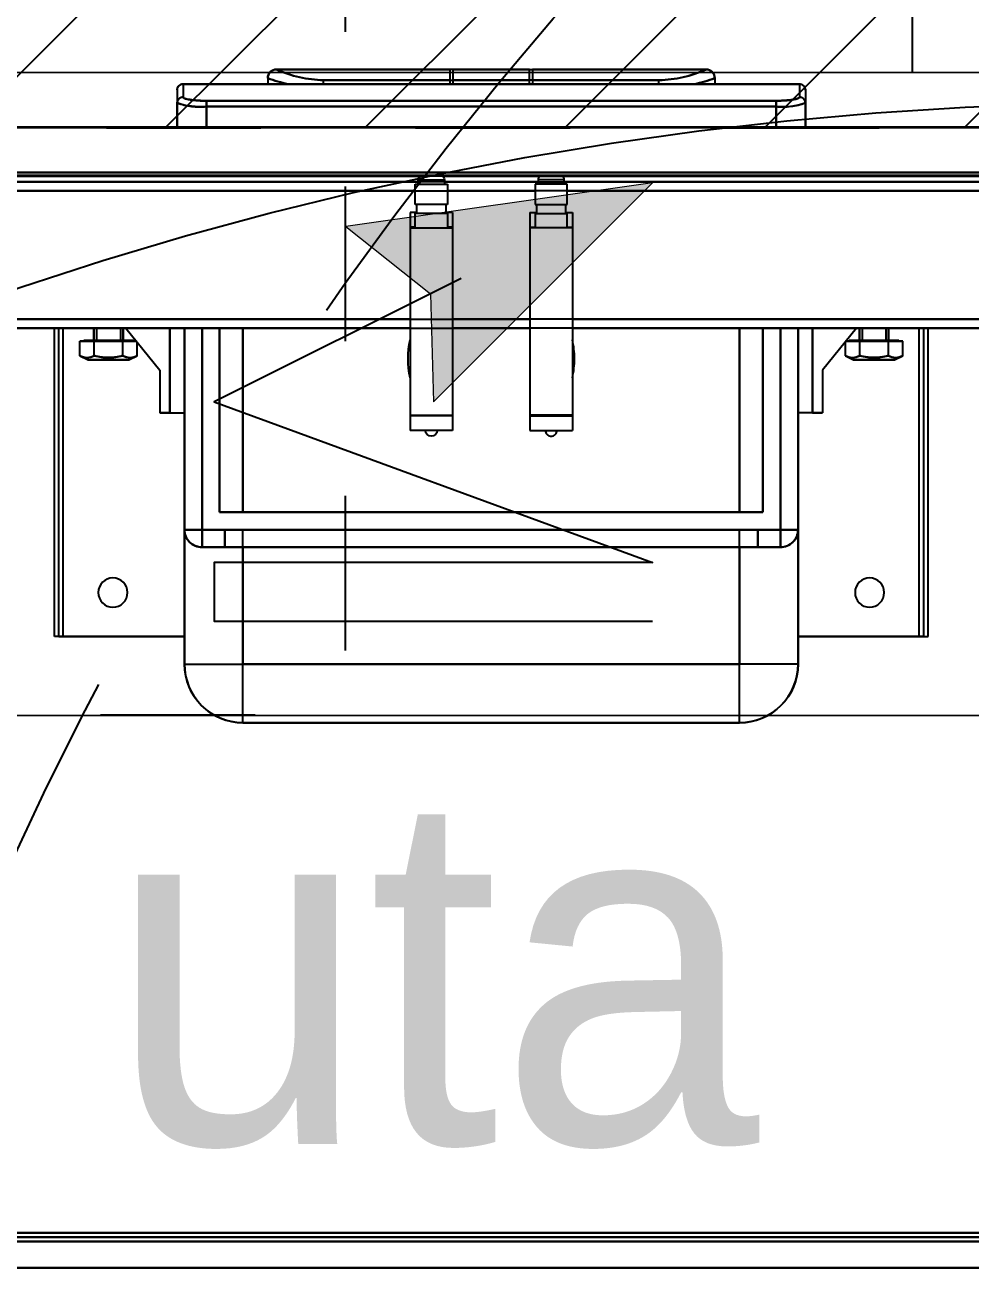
# Model space of a CAD drawing. Header units: centimetres. Extents: x -58072 to 12532, y -30603 to 6224.
# Drawn here: x 11673.49 to 11705.85, y 3313.74 to 3356.9 of the extents above; entities that cross this region are included whole.
import ezdxf

# ---------------------------------------------------------------- set-up
doc = ezdxf.new("R2010")
doc.units = ezdxf.units.CM
for name, pattern in [('ACAD_ISO02W100', [15, 12, -3]), ('Style de ligne -1', [0.41664, 0.20828, -0.20836]), ('Style de ligne -5', [0.20828, 0.069425, -0.138855]), ('VW-01', [0.41656, 0.20828, -0.20828])]:
    doc.linetypes.add(name, pattern=pattern)
for name, color, linetype in [('B Aménagement intérieur', 252, 'Continuous'), ('B Faux plafonds', 252, 'Continuous'), ('B Faux plafonds_Hatch', 9, 'Continuous'), ('B Général', 252, 'Continuous'), ('C ANNOTATIONS-PMR', 252, 'Style de ligne -5'), ('C ANNOTATIONS-prestations', 252, 'Continuous'), ('D SURFACES-shab', 252, 'Continuous'), ('F REMPLISSAGE-vert foncé', 252, 'Continuous'), ('MTI900_Alu', 252, 'Continuous'), ('prlm-CHAUFF', 4, 'Continuous'), ('prlm-MOD', 7, 'Continuous')]:
    doc.layers.add(name, color=color, linetype=linetype)
doc.layers.add('prlm-ELEC-CFO', color=1, linetype='Continuous', lineweight=25)
doc.layers.add('prlm-ZEROPLOT', color=254, linetype='Continuous', plot=False)
doc.layers.get('prlm-CHAUFF').off()
doc.styles.add('prlm-elec-cfo', font='comic.ttf', dxfattribs={"height": 12})

# ---------------------------------------------------------------- blocks, each defined once
blk = doc.blocks.new('B 60.G 100_80')
at = {"layer": 'B Général', "linetype": 'Continuous'}
for p, q in [((48.52, 43.75), (48.52, -43.75)), ((49.353, 10.75), (48.52, 10.75)), ((49.8, 10.75), (49.353, 10.75)), ((50, 10.55), (49.551, 10.55)), ((50, 10.55), (50, 7.06)), ((48.52, 9.75), (49.23, 9.75)), ((49.23, 9.75), (49.23, -9.75)), ((49.428, 9.75), (49.23, 9.75)), ((49.428, -9.75), (49.428, 9.75)), ((50.2, 7.65), (50, 7.65)), ((50.5, 7.35), (50.5, 7.35)), ((50.5, 7.35), (50.5, 1.416)), ((49.997, -5.76), (49.997, 5.76)), ((49.997, 5.74), (50.134, 5.74)), ((50.134, 1.416), (50.134, 5.74)), ((50.134, 1.416), (49.997, 1.416)), ((49.997, 1.307), (50.134, 1.307)), ((50.5, 1.416), (50.134, 1.416)), ((50.134, -5.74), (50.134, 1.307)), ((50.134, 1.307), (50.5, 1.307)), ((50.5, 1.307), (50.5, -7.35)), ((49.997, -5.74), (50.134, -5.74)), ((50, -7.037), (50, -10.55)), ((50.2, -7.65), (50, -7.65)), ((50.5, -7.35), (50.5, -7.35)), ((49.23, -9.75), (48.52, -9.75)), ((49.23, -9.75), (49.428, -9.75)), ((48.52, -10.75), (49.353, -10.75)), ((49.8, -10.75), (49.353, -10.75)), ((50, -10.55), (49.551, -10.55))]:
    blk.add_line(p, q, dxfattribs=at)
at = {"layer": 'B Général', "linetype": 'Continuous', "flags": 128}
blk.add_lwpolyline([(9.5, -45), (9.5, 45), (48.52, 45), (48.52, -45)], close=True, dxfattribs=at)
for points in [[(49.23, 9.75, -0.052931), (49.238, 10.257, -0.052931), (49.353, 10.75)], [(49.8, 10.75, -0.198912), (49.941, 10.691, -0.198912), (50, 10.55)], [(49.998, 6.954, -0.015616), (50.088, 7.305, -0.015616), (50.2, 7.65)], [(50.134, 5.74, -0.052763), (50.232, 6.564, -0.052763), (50.5, 7.35)], [(50.2, 7.65, -0.198912), (50.412, 7.562, -0.198912), (50.5, 7.35)], [(50, -7.055), (50, -7.051, -0.000336), (49.997, -5.769), (49.997, -5.76)], [(50.5, -7.35, -0.052495), (50.232, -6.564, -0.052495), (50.134, -5.74)], [(50.2, -7.65, -0.015662), (50.088, -7.305, -0.015662), (49.998, -6.954)], [(50.5, -7.35, -0.198912), (50.412, -7.562, -0.198912), (50.2, -7.65)], [(49.353, -10.75, -0.057305), (49.234, -10.257, -0.057305), (49.23, -9.75)], [(50, -10.55, -0.198912), (49.941, -10.691, -0.198912), (49.8, -10.75)]]:
    blk.add_lwpolyline(points, format="xyb", dxfattribs=at)
blk.add_lwpolyline([(49.997, 5.76), (50, 7.067), (50, 7.068)], dxfattribs=at)
at = {"layer": 'B Général', "linetype": 'Continuous'}
for points, knots in [([(49.353, 10.75), (49.355, 10.75), (49.382, 10.75), (49.428, 10.736), (49.462, 10.717), (49.488, 10.698), (49.509, 10.674), (49.527, 10.647), (49.539, 10.619), (49.55, 10.579), (49.551, 10.554), (49.551, 10.552), (49.551, 10.55)], [0, 0, 0, 1, 2, 3, 4, 5, 6, 7, 8, 9, 9, 10, 10, 10]), ([(49.428, 9.75), (49.426, 10.038), (49.478, 10.413), (49.517, 10.522), (49.54, 10.549), (49.55, 10.55), (49.551, 10.55), (49.551, 10.55)], [0, 0, 0, 1, 2, 3, 4, 4, 5, 5, 5]), ([(49.551, -10.55), (49.517, -10.533), (49.484, -10.424), (49.425, -10.055), (49.428, -9.753), (49.428, -9.752), (49.428, -9.75)], [0, 0, 0, 1, 2, 3, 3, 4, 4, 4]), ([(49.551, -10.55), (49.551, -10.552), (49.55, -10.579), (49.537, -10.626), (49.518, -10.661), (49.499, -10.686), (49.475, -10.708), (49.449, -10.726), (49.421, -10.738), (49.382, -10.749), (49.356, -10.75), (49.355, -10.75), (49.353, -10.75)], [0, 0, 0, 1, 2, 3, 4, 5, 6, 7, 8, 9, 9, 10, 10, 10])]:
    blk.add_open_spline(points, degree=2, knots=knots, dxfattribs=at)
at = {"layer": 'C ANNOTATIONS-prestations'}
for p, q in [((46.87, 43.75), (46.87, -43.75)), ((46.97, -43.75), (46.97, 43.75)), ((9.5, 42.25), (9.5, -42.25)), ((10.55, 41.05), (10.55, -41.05)), ((10.7, 41), (10.7, -41)), ((41.65, 2.775), (41.65, 40.287)), ((41.95, 2.775), (41.95, 40.274)), ((10.4, 39.6), (10.4, -39.6)), ((46.35, 2.6), (46.35, 36.034)), ((46.65, 35.974), (46.65, 2.5)), ((46.85, 31.75), (46.85, 2.433)), ((31.1, 14.95), (41.65, 14.95)), ((31.1, 14.8), (31.1, 14.95)), ((31.1, 14.8), (41.65, 14.8)), ((31.1, 14.8), (31.1, 14.65)), ((31.1, 14.65), (31.1, 10.5)), ((31.1, 14.65), (41.65, 14.65)), ((40.56, 13.8), (40.704, 14.082)), ((40.704, 14.082), (41.2, 14.082)), ((41.2, 14.082), (41.2, 13.836)), ((41.2, 13.95), (41.22, 13.95)), ((41.2, 13.836), (41.2, 13.591)), ((41.22, 13.95), (41.22, 12.25)), ((40.56, 13.8), (40.56, 12.4)), ((40.704, 13.591), (41.2, 13.591)), ((41.2, 13.591), (41.2, 13.1)), ((41.22, 13.6), (41.65, 13.6)), ((41.65, 13.508), (41.22, 13.508)), ((41.2, 13.1), (41.2, 12.609)), ((40.704, 12.609), (41.2, 12.609)), ((41.2, 12.609), (41.2, 12.364)), ((41.65, 12.692), (41.22, 12.692)), ((41.65, 12.6), (41.22, 12.6)), ((41.65, 12.504), (40.205, 11.342)), ((40.704, 12.119), (40.56, 12.4)), ((40.704, 12.119), (41.171, 12.119)), ((41.2, 12.364), (41.2, 12.142)), ((41.22, 12.25), (41.2, 12.25)), ((38.75, 11.342), (38.75, 11)), ((40.205, 11.342), (38.75, 11.342)), ((38.75, 11), (41.65, 11)), ((38.75, 11), (38.75, 10.5)), ((34.75, 10.5), (30.15, 10.5)), ((30.15, 10.5), (30.15, 8.5)), ((41.65, 10.5), (34.75, 10.5)), ((34.75, 9.9), (34.75, 10.5)), ((34.15, 9.9), (34.15, 9.125)), ((34.75, 9.9), (34.15, 9.9)), ((34.75, 9.9), (41.65, 9.9)), ((34.75, 9.125), (34.75, 9.9)), ((34.15, 8.5), (34.15, 9.125)), ((34.75, 9.125), (34.15, 9.125)), ((35.35, -9.3), (35.35, 9.3)), ((41.65, 9.3), (35.35, 9.3)), ((28.15, 8.5), (28.15, -8.5)), ((28.15, 8.5), (30.15, 8.5)), ((30.15, -8.5), (30.15, 8.5)), ((30.15, 8.5), (34.15, 8.5)), ((34.15, 8.5), (34.15, -8.5)), ((34.15, 8.5), (34.742, 8.5)), ((34.742, -8.5), (34.742, 8.5)), ((41.65, 8.5), (35.35, 8.5)), ((38.65, 2.775), (38.15, 2.775)), ((38.15, 1.325), (38.15, 2.775)), ((38.65, 1.325), (38.65, 2.775)), ((38.675, 2.775), (38.65, 2.775)), ((38.675, 2.775), (38.675, 1.325)), ((45.075, 2.775), (38.675, 2.775)), ((45.075, 2.775), (45.075, 1.325)), ((45.1, 2.775), (45.075, 2.775)), ((45.075, 2.6), (45.575, 2.6)), ((45.6, 2.775), (45.1, 2.775)), ((45.1, 2.6), (45.1, 2.775)), ((45.575, 1.5), (45.575, 2.6)), ((45.6, 2.55), (45.6, 2.775)), ((45.875, 1.5), (45.875, 2.6)), ((45.875, 2.6), (46.575, 2.6)), ((46.575, 2.6), (46.575, 1.5)), ((45.575, 2.55), (45.875, 2.55)), ((46.575, 2.5), (46.725, 2.5)), ((46.725, 2.5), (46.725, 1.6)), ((38.65, 1.325), (38.15, 1.325)), ((38.675, 1.325), (38.65, 1.325)), ((45.075, 1.325), (38.675, 1.325)), ((41.65, -40.287), (41.65, 1.325)), ((41.95, -40.274), (41.95, 1.325)), ((45.575, 1.5), (45.075, 1.5)), ((45.1, 1.325), (45.075, 1.325)), ((45.1, 1.325), (45.1, 1.5)), ((45.6, 1.325), (45.1, 1.325)), ((45.875, 1.55), (45.575, 1.55)), ((45.6, 1.325), (45.6, 1.55)), ((46.575, 1.5), (45.875, 1.5)), ((46.35, -36.044), (46.35, 1.5)), ((46.725, 1.6), (46.575, 1.6)), ((46.65, 1.6), (46.65, -35.984)), ((46.85, 1.667), (46.85, -31.75)), ((28.15, -8.5), (30.15, -8.5)), ((34.15, -8.5), (30.15, -8.5)), ((30.15, -10.5), (30.15, -8.5)), ((34.15, -9.124), (34.15, -8.5)), ((34.15, -8.5), (34.742, -8.5)), ((35.35, -8.5), (41.65, -8.5)), ((34.15, -9.124), (34.15, -9.9)), ((34.15, -9.124), (34.75, -9.124)), ((34.75, -9.9), (34.75, -9.124)), ((35.35, -9.3), (41.65, -9.3)), ((34.15, -9.9), (34.75, -9.9)), ((41.65, -9.9), (34.75, -9.9)), ((34.75, -10.5), (34.75, -9.9)), ((30.15, -10.5), (34.75, -10.5)), ((31.1, -10.5), (31.1, -14.65)), ((34.75, -10.5), (41.65, -10.5)), ((38.75, -11), (38.75, -10.5)), ((41.65, -11), (38.75, -11)), ((38.75, -11), (38.75, -11.342)), ((40.205, -11.342), (38.75, -11.342)), ((41.65, -12.504), (40.205, -11.342)), ((40.56, -12.4), (40.704, -12.118)), ((40.56, -12.4), (40.56, -13.8)), ((40.704, -12.118), (41.171, -12.118)), ((41.2, -12.142), (41.2, -12.364)), ((41.2, -12.25), (41.22, -12.25)), ((41.2, -12.364), (41.2, -12.609)), ((41.22, -12.25), (41.22, -13.95)), ((40.704, -12.609), (41.2, -12.609)), ((41.2, -12.609), (41.2, -13.1)), ((41.22, -12.6), (41.65, -12.6)), ((41.65, -12.692), (41.22, -12.692)), ((41.2, -13.1), (41.2, -13.591)), ((40.704, -14.081), (40.56, -13.8)), ((40.704, -13.591), (41.2, -13.591)), ((41.2, -13.591), (41.2, -13.836)), ((41.65, -13.508), (41.22, -13.508)), ((41.65, -13.6), (41.22, -13.6)), ((40.704, -14.081), (41.2, -14.081)), ((41.2, -13.836), (41.2, -14.081)), ((41.22, -13.95), (41.2, -13.95)), ((31.1, -14.65), (31.1, -14.8)), ((31.1, -14.65), (41.65, -14.65)), ((31.1, -14.8), (41.65, -14.8)), ((31.1, -14.8), (31.1, -14.95)), ((31.1, -14.95), (41.65, -14.95))]:
    blk.add_line(p, q, dxfattribs=at)
at = {"layer": 'C ANNOTATIONS-prestations', "flags": 128}
for points in [[(40.704, 13.591, -0.132797), (40.637, 13.836, -0.132797), (40.704, 14.082)], [(40.704, 12.119, -0.132797), (40.637, 12.364, -0.132797), (40.704, 12.609)], [(28.15, 8.5, -0.198912), (28.736, 9.914, -0.198912), (30.15, 10.5)], [(34.15, 9.9, -0.198912), (34.326, 10.324, -0.198912), (34.75, 10.5)], [(39.95, 2.775, -0.057544), (40.6, 2.85, -0.057544), (41.25, 2.775)], [(38.15, 1.85, -0.414214), (37.95, 2.05, -0.414214), (38.15, 2.25)], [(46.725, 2.5, -0.16547), (46.816, 2.469, -0.16547), (46.87, 2.388)], [(46.87, 1.712, -0.16547), (46.816, 1.631, -0.16547), (46.725, 1.6)], [(30.15, -10.5, -0.198912), (28.736, -9.914, -0.198912), (28.15, -8.5)], [(34.75, -10.5, -0.198912), (34.326, -10.324, -0.198912), (34.15, -9.9)], [(40.704, -12.609, -0.132797), (40.637, -12.364, -0.132797), (40.704, -12.118)], [(40.704, -14.081, -0.132797), (40.637, -13.836, -0.132797), (40.704, -13.591)]]:
    blk.add_lwpolyline(points, format="xyb", dxfattribs=at)
blk.add_lwpolyline([(34.75, -9.124), (34.742, -8.506), (34.742, -8.5)], dxfattribs=at)
at = {"layer": 'C ANNOTATIONS-prestations'}
for centre in [(32.6, 12.95), (32.6, -12.95)]:
    blk.add_circle(centre, 0.5, dxfattribs=at)
for points in [[(40.704, 13.591), (40.575, 13.098), (40.702, 12.615), (40.703, 12.612), (40.704, 12.609)], [(34.742, 8.5), (34.746, 8.812), (34.75, 9.118), (34.75, 9.121), (34.75, 9.125)], [(40.704, -12.609), (40.575, -13.102), (40.702, -13.585), (40.703, -13.588), (40.704, -13.591)]]:
    blk.add_open_spline(points, degree=2, knots=[0, 0, 0, 1, 1, 2, 2, 2], dxfattribs=at)
blk = doc.blocks.new('B 60.MTI900_Alu_390')
at = {"layer": 'MTI900_Alu', "color": 1, "linetype": 'Continuous'}
for p, q in [((-4.225, 0), (4.225, 0)), ((-4.105, -0.105), (4.105, -0.105)), ((-4.1, -0.12), (4.1, -0.12)), ((-3.96, -0.09), (3.96, -0.09)), ((-0.85, -1.865), (0.85, -1.865)), ((-0.85, -1.865), (-0.85, -2.065)), ((0.85, -1.865), (0.85, -2.065)), ((-1.05, -2.525), (-1.05, -2.065)), ((-1.05, -2.065), (-0.85, -2.065)), ((0.85, -2.065), (-0.85, -2.065)), ((-0.85, -2.065), (-0.85, -2.465)), ((0.85, -2.465), (0.85, -2.065)), ((1.05, -2.065), (0.85, -2.065)), ((1.05, -2.065), (1.05, -2.525)), ((-1.495, -2.16), (-1.495, -3.215)), ((-1.48, -2.16), (-1.495, -2.16)), ((-1.48, -2.16), (-1.48, -3.215)), ((-1.48, -2.16), (-1.465, -2.16)), ((-1.465, -2.16), (-1.05, -2.16)), ((-1.465, -2.16), (-1.465, -3.215)), ((1.05, -2.16), (1.465, -2.16)), ((1.465, -2.16), (1.48, -2.16)), ((1.465, -2.16), (1.465, -3.215)), ((1.48, -2.16), (1.48, -3.215)), ((1.48, -2.16), (1.495, -2.16)), ((1.495, -2.16), (1.495, -3.215)), ((-0.99, -2.465), (-0.9124, -2.465)), ((-0.99, -2.525), (-0.99, -2.465)), ((-0.85, -2.465), (-0.9124, -2.465)), ((-0.9124, -2.525), (-0.9124, -2.465)), ((-0.85, -2.465), (0.85, -2.465)), ((-0.85, -2.465), (-0.85, -2.5242)), ((0.9124, -2.465), (0.85, -2.465)), ((0.85, -2.465), (0.85, -2.5242)), ((0.9124, -2.465), (0.99, -2.465)), ((0.9124, -2.465), (0.9124, -2.525)), ((0.99, -2.465), (0.99, -2.525)), ((-1.05, -3.215), (-1.05, -2.525)), ((-0.99, -2.525), (-1.05, -2.525)), ((-0.99, -2.525), (-0.99, -3.215)), ((-0.9124, -2.525), (-0.99, -2.525)), ((0.85, -2.5242), (-0.85, -2.5242)), ((0.99, -2.525), (0.9124, -2.525)), ((0.99, -3.215), (0.99, -2.525)), ((1.05, -2.525), (0.99, -2.525)), ((1.05, -2.525), (1.05, -3.215)), ((0.93, -2.585), (-0.93, -2.585)), ((-0.93, -3.215), (-0.93, -2.585)), ((-0.85, -3.215), (-0.85, -2.585)), ((0.85, -2.585), (0.85, -3.215)), ((0.93, -2.585), (0.93, -3.215)), ((-0.2775, -2.915), (-0.2775, -2.865)), ((-0.1325, -2.865), (-0.2775, -2.865)), ((-0.1325, -2.915), (-0.1325, -2.865)), ((-1.1342, -2.925), (-1.1, -2.925)), ((-1.1342, -3.0705), (-1.1342, -2.925)), ((-1.1, -2.925), (-1.1, -3.215)), ((-1.1, -2.925), (-1.05, -2.925)), ((-0.1325, -2.915), (-0.2775, -2.915)), ((-0.2775, -2.9175), (-0.2775, -2.915)), ((-0.2775, -2.9175), (-0.1325, -2.9175)), ((-0.2775, -3.5575), (-0.2775, -2.9175)), ((-0.1325, -2.9175), (-0.1325, -2.915)), ((-0.1325, -3.5575), (-0.1325, -2.9175)), ((1.1, -2.925), (1.05, -2.925)), ((1.1, -3.215), (1.1, -2.925)), ((1.1, -2.925), (1.1342, -2.925)), ((1.1342, -3.0705), (1.1342, -2.925)), ((-1.38, -3.106), (-1.4081, -3.1204)), ((-1.38, -3.106), (-1.24, -3.106)), ((-1.2504, -3.215), (-1.1342, -3.0705)), ((-1.2119, -3.1204), (-1.24, -3.106)), ((1.2504, -3.215), (1.1342, -3.0705)), ((1.24, -3.106), (1.2119, -3.1204)), ((1.24, -3.106), (1.38, -3.106)), ((1.4081, -3.1204), (1.38, -3.106)), ((-1.4081, -3.1204), (-1.4081, -3.17)), ((-1.3591, -3.1204), (-1.3591, -3.17)), ((-1.2609, -3.1204), (-1.2609, -3.17)), ((-1.2119, -3.1204), (-1.2119, -3.1671)), ((1.2119, -3.1204), (1.2119, -3.1671)), ((1.2609, -3.1204), (1.2609, -3.17)), ((1.3591, -3.1204), (1.3591, -3.17)), ((1.4081, -3.1204), (1.4081, -3.17)), ((-1.4081, -3.17), (-1.3836, -3.17)), ((-1.395, -3.17), (-1.395, -3.172)), ((-1.395, -3.172), (-1.225, -3.172)), ((-1.3836, -3.17), (-1.3591, -3.17)), ((-1.36, -3.172), (-1.36, -3.215)), ((-1.3591, -3.17), (-1.31, -3.17)), ((-1.3508, -3.215), (-1.3508, -3.172)), ((-1.31, -3.17), (-1.2609, -3.17)), ((-1.2692, -3.215), (-1.2692, -3.172)), ((-1.2609, -3.17), (-1.2364, -3.17)), ((-1.26, -3.215), (-1.26, -3.172)), ((-1.2364, -3.17), (-1.2142, -3.17)), ((-1.225, -3.172), (-1.225, -3.17)), ((1.2142, -3.17), (1.2364, -3.17)), ((1.225, -3.17), (1.225, -3.172)), ((1.225, -3.172), (1.395, -3.172)), ((1.2364, -3.17), (1.2609, -3.17)), ((1.26, -3.172), (1.26, -3.215)), ((1.2609, -3.17), (1.31, -3.17)), ((1.2692, -3.215), (1.2692, -3.172)), ((1.31, -3.17), (1.3591, -3.17)), ((1.3508, -3.215), (1.3508, -3.172)), ((1.3591, -3.17), (1.3836, -3.17)), ((1.36, -3.215), (1.36, -3.172)), ((1.3836, -3.17), (1.4081, -3.17)), ((1.395, -3.172), (1.395, -3.17)), ((-0.2775, -3.215), (-4.0287, -3.215)), ((4.0287, -3.215), (-0.1325, -3.215)), ((-0.2775, -3.245), (-4.0274, -3.245)), ((4.0274, -3.245), (-0.1325, -3.245)), ((-0.2775, -3.5575), (-0.1325, -3.5575)), ((-0.2775, -3.56), (-0.2775, -3.5575)), ((-0.2775, -3.61), (-0.2775, -3.56)), ((-0.26, -3.56), (-0.2775, -3.56)), ((-0.26, -3.5575), (-0.26, -3.6075)), ((-0.15, -3.6075), (-0.15, -3.5575)), ((-0.1325, -3.56), (-0.15, -3.56)), ((-0.1325, -3.56), (-0.1325, -3.5575)), ((-0.1325, -3.61), (-0.1325, -3.56)), ((-0.255, -3.61), (-0.2775, -3.61)), ((-0.15, -3.6075), (-0.26, -3.6075)), ((-0.255, -3.6075), (-0.255, -3.6375)), ((-0.155, -3.6375), (-0.155, -3.6075)), ((-0.1325, -3.61), (-0.155, -3.61)), ((-0.15, -3.6375), (-0.26, -3.6375)), ((-0.26, -3.6375), (-0.26, -3.7075)), ((-0.15, -3.7075), (-0.15, -3.6375)), ((-0.26, -3.685), (-3.6034, -3.685)), ((-0.26, -3.7075), (-0.15, -3.7075)), ((-0.25, -3.7075), (-0.25, -3.7225)), ((-0.16, -3.7225), (-0.16, -3.7075)), ((3.6044, -3.685), (-0.15, -3.685)), ((-4.375, -3.737), (4.375, -3.737)), ((4.375, -3.747), (-4.375, -3.747)), ((-3.5974, -3.715), (-0.25, -3.715)), ((-3.175, -3.735), (-0.2433, -3.735)), ((-0.25, -3.7225), (-0.16, -3.7225)), ((-0.1667, -3.735), (3.175, -3.735)), ((-0.16, -3.715), (3.5984, -3.715)), ((-4.375, -3.902), (4.375, -3.902)), ((-1.075, -3.9853), (-1.075, -3.902)), ((-0.975, -3.902), (-0.975, -3.973)), ((0.975, -3.973), (0.975, -3.902)), ((1.075, -3.902), (1.075, -3.9853)), ((-1.075, -4.03), (-1.075, -3.9853)), ((-1.055, -4.05), (-1.055, -4.0051)), ((-0.975, -3.973), (0.975, -3.973)), ((-0.975, -3.9928), (-0.975, -3.973)), ((0.975, -3.9928), (-0.975, -3.9928)), ((0.975, -3.973), (0.975, -3.9928)), ((1.055, -4.05), (1.055, -4.0051)), ((1.075, -4.03), (1.075, -3.9853)), ((-1.055, -4.05), (-0.706, -4.05)), ((-0.765, -4.07), (-0.765, -4.05)), ((0.576, -4.0497), (-0.576, -4.0497)), ((-0.574, -4.0497), (-0.574, -4.0634)), ((-0.1416, -4.0634), (-0.1416, -4.0497)), ((-0.1307, -4.0497), (-0.1307, -4.0634)), ((0.574, -4.0497), (0.574, -4.0634)), ((0.7037, -4.05), (1.055, -4.05)), ((0.765, -4.07), (0.765, -4.05)), ((-0.735, -4.1), (-0.735, -4.1)), ((-0.735, -4.1), (-0.1416, -4.1)), ((-0.1416, -4.0634), (-0.574, -4.0634)), ((-0.1416, -4.1), (-0.1416, -4.0634)), ((0.574, -4.0634), (-0.1307, -4.0634)), ((-0.1307, -4.0634), (-0.1307, -4.1)), ((-0.1307, -4.1), (0.735, -4.1)), ((0.735, -4.1), (0.735, -4.1))]:
    blk.add_line(p, q, dxfattribs=at)
for centre in [(-1.295, -2.31), (1.295, -2.31)]:
    blk.add_circle(centre, 0.05, dxfattribs=at)
for centre, radius, start, end in [((-0.85, -2.065), 0.2, 90, 180), ((0.85, -2.065), 0.2, 0, 90), ((-0.99, -2.525), 0.06, 90, 180), ((0.99, -2.525), 0.06, 0, 90), ((-0.205, -2.865), 0.02, 0, 180), ((0, -3.11), 0.285, 166.8264, 193.1736), ((-1.3836, -3.1624), 0.0487, 59.7422, 120.2578), ((-1.2364, -3.1624), 0.0487, 59.7422, 120.2578), ((1.2364, -3.1624), 0.0487, 59.7422, 120.2578), ((1.3836, -3.1624), 0.0487, 59.7422, 120.2578), ((-0.235, -3.7225), 0.015, 180, 255.1649), ((-0.175, -3.7225), 0.015, 284.8351, 0), ((-0.9965, -4.212), 0.2399, 84.8699, 109.1091), ((0.9987, -4.1937), 0.2219, 69.8915, 96.1295), ((-1.055, -4.03), 0.02, 180, 270), ((-0.5689, -4.6164), 0.5805, 102.5837, 109.7412), ((0.5693, -4.6145), 0.5786, 70.2259, 77.4042), ((1.055, -4.03), 0.02, 270, 0), ((-0.735, -4.07), 0.03, 180, 270), ((-0.5689, -4.4578), 0.3944, 90.7355, 114.8981), ((0.5685, -4.4598), 0.3964, 65.1634, 89.203), ((0.735, -4.07), 0.03, 270, 0)]:
    blk.add_arc(centre, radius, start, end, dxfattribs=at)
for centre, major_axis, start_param, end_param in [((-1.055, -3.9853), (0.02, 0), 3.141593, 4.712389), ((1.055, -3.9853), (-0.02, 0), 1.570796, 3.141593)]:
    blk.add_ellipse(centre, major_axis=major_axis, ratio=0.989815, start_param=start_param, end_param=end_param, dxfattribs=at)
for points, knots in [([(-0.85, -2.5242), (-0.8604, -2.5242), (-0.8708, -2.5243), (-0.8916, -2.5247), (-0.902, -2.525), (-0.9124, -2.525)], [0, 0, 0, 0, 0.5, 0.5, 1, 1, 1, 1]), ([(0.9124, -2.525), (0.902, -2.525), (0.8916, -2.5247), (0.8708, -2.5243), (0.8604, -2.5242), (0.85, -2.5242)], [0, 0, 0, 0, 0.5, 0.5, 1, 1, 1, 1]), ([(-1.3591, -3.1204), (-1.3511, -3.1183), (-1.343, -3.1166), (-1.3306, -3.1149), (-1.3265, -3.1144), (-1.3182, -3.1138), (-1.3141, -3.1137), (-1.3017, -3.1137), (-1.2935, -3.1143), (-1.2772, -3.1166), (-1.269, -3.1183), (-1.2609, -3.1204)], [0, 0, 0, 0, 0.25, 0.25, 0.375, 0.375, 0.5, 0.5, 0.75, 0.75, 1, 1, 1, 1]), ([(1.2609, -3.1204), (1.269, -3.1183), (1.2772, -3.1166), (1.2935, -3.1143), (1.3017, -3.1137), (1.3141, -3.1137), (1.3182, -3.1138), (1.3265, -3.1144), (1.3306, -3.1149), (1.343, -3.1166), (1.3511, -3.1183), (1.3591, -3.1204)], [0, 0, 0, 0, 0.25, 0.25, 0.5, 0.5, 0.625, 0.625, 0.75, 0.75, 1, 1, 1, 1]), ([(-0.975, -3.9928), (-0.9803, -3.9928), (-0.9856, -3.9929), (-0.996, -3.9932), (-1.0011, -3.9934), (-1.0083, -3.9939), (-1.0107, -3.9941), (-1.0153, -3.9945), (-1.0176, -3.9947), (-1.0241, -3.9955), (-1.0281, -3.996), (-1.0355, -3.9972), (-1.0388, -3.9978), (-1.0446, -3.9991), (-1.047, -3.9998), (-1.05, -4.0009), (-1.0509, -4.0013), (-1.0524, -4.0021), (-1.053, -4.0024), (-1.0545, -4.0036), (-1.055, -4.0043), (-1.055, -4.0051)], [0, 0, 0, 0, 0.125, 0.125, 0.25, 0.25, 0.3125, 0.3125, 0.375, 0.375, 0.5, 0.5, 0.625, 0.625, 0.75, 0.75, 0.8125, 0.8125, 0.875, 0.875, 1, 1, 1, 1]), ([(1.055, -4.0051), (1.055, -4.0043), (1.0545, -4.0036), (1.053, -4.0024), (1.0523, -4.002), (1.0508, -4.0013), (1.0491, -4.0006), (1.0469, -3.9998), (1.0444, -3.9991), (1.0431, -3.9988), (1.0387, -3.9978), (1.0354, -3.9971), (1.0299, -3.9963), (1.028, -3.996), (1.0239, -3.9955), (1.0218, -3.9952), (1.0153, -3.9945), (1.0107, -3.9941), (1.0034, -3.9936), (1.0009, -3.9935), (0.9958, -3.9932), (0.9933, -3.9931), (0.9856, -3.9929), (0.9803, -3.9928), (0.975, -3.9928)], [0, 0, 0, 0, 0.125, 0.125, 0.1875, 0.1875, 0.25, 0.3125, 0.3125, 0.375, 0.375, 0.5, 0.5, 0.5625, 0.5625, 0.625, 0.625, 0.75, 0.75, 0.8125, 0.8125, 0.875, 0.875, 1, 1, 1, 1]), ([(-0.576, -4.0497), (-0.5891, -4.0497), (-0.6021, -4.0497), (-0.6211, -4.0498), (-0.6274, -4.0498), (-0.6399, -4.0498), (-0.6461, -4.0498), (-0.6642, -4.0499), (-0.6756, -4.0499), (-0.6918, -4.05), (-0.6971, -4.05), (-0.7038, -4.05), (-0.7053, -4.05), (-0.7068, -4.05)], [0, 0, 0, 0, 0.125, 0.125, 0.1875, 0.1875, 0.25, 0.25, 0.375, 0.375, 0.4375, 0.4375, 0.4568651, 0.4568651, 0.4568651, 0.4568651]), ([(0.7055, -4.05), (0.6995, -4.05), (0.6933, -4.05), (0.6813, -4.05), (0.6756, -4.0499), (0.6642, -4.0499), (0.6524, -4.0499), (0.6402, -4.0498), (0.6278, -4.0498), (0.6214, -4.0498), (0.6021, -4.0497), (0.5891, -4.0497), (0.576, -4.0497)], [0.5494968, 0.5494968, 0.5494968, 0.5494968, 0.625, 0.625, 0.6875, 0.6875, 0.75, 0.8125, 0.8125, 0.875, 0.875, 1, 1, 1, 1])]:
    blk.add_open_spline(points, degree=3, knots=knots, dxfattribs=at)
blk = doc.blocks.new('xi.dchrob')
at = {"layer": 'prlm-ZEROPLOT', "color": 253, "linetype": 'ACAD_ISO02W100', "ltscale": 5}
for radius in [180, 120]:
    blk.add_circle((13.375, 0), radius, dxfattribs=at)
blk = doc.blocks.new('xi.UTA')
at = {"layer": 'prlm-ELEC-CFO', "lineweight": 5}
blk.add_hatch(color=0, dxfattribs=at).paths.add_polyline_path([(-3, 6), (-0.103, 3.699), (0, 0), (7.5, 7.5)])
at = {"layer": 'prlm-ELEC-CFO', "color": 0, "lineweight": 5, "flags": 128}
blk.add_lwpolyline([(-3, 6), (-0.103, 3.699), (0, 0), (7.5, 7.5)], close=True, dxfattribs=at)
at = {"layer": 'prlm-ELEC-CFO', "color": 0}
blk.add_lwpolyline([(0.955, 4.227), (-7.5, 0), (7.5, -5.5), (-7.5, -5.5), (-7.5, -7.5), (7.5, -7.5)], dxfattribs=at)
blk = doc.blocks.new('B 60.200_wc-2')
at = {"layer": 'B Général', "linetype": 'Continuous'}
for p, q in [((-24.9, 0.1), (24.9, 0.1)), ((19.5, -44.2), (19.5, -21.9))]:
    blk.add_line(p, q, dxfattribs=at)
at = {"layer": 'B Général', "linetype": 'Continuous', "flags": 128}
blk.add_lwpolyline([(-25, -20.1), (-24.9, -20.6), (-24.75, -20.9), (-24.55, -21.2), (-24.3, -21.45), (-23.9, -21.7), (-23.4, -21.85), (-23.15, -21.9), (23.25, -21.9), (23.55, -21.85), (23.9, -21.7), (24.2, -21.5), (24.45, -21.3), (24.65, -21.05), (24.8, -20.75), (24.9, -20.5), (24.95, -20.3), (25, -20.1)], dxfattribs=at)
blk = doc.blocks.new('B 60.Groupe-2-1')
at = {"layer": 'B Général', "linetype": 'Style de ligne -1', "ltscale": 25.4, "flags": 128}
blk.add_lwpolyline([(-35.4, 7.6), (35.6, 7.6), (35.6, -32.4), (-35.4, -32.4)], close=True, dxfattribs=at)
at = {"layer": 'B Général', "xscale": -1, "rotation": 270}
blk.add_blockref('B 60.200_wc-2', (35.5, 7.5), dxfattribs=at)
blk = doc.blocks.new('B 60.WC-plan-PMR')
at = {"layer": 'B Général'}
blk.add_blockref('B 60.Groupe-2-1', (0, 0), dxfattribs=at)
blk = doc.blocks.new('B 60.Rond 150_PMR')
at = {"layer": 'B Général', "linetype": 'VW-01', "ltscale": 25.4}
blk.add_circle((0, 0), 75, dxfattribs=at)

msp = doc.modelspace()

# ---------------------------------------------------------------- hatches: boundary and pattern name
at = {"layer": 'B Faux plafonds_Hatch', "linetype": 'Continuous'}
h = msp.add_hatch(dxfattribs=at)
h.set_pattern_fill('F_P__SOFFITE', color=256, style=0, pattern_type=2)
h.set_pattern_definition([(45, (0, 0.2205), (-3.5277778, 3.3072917), [])])
h.paths.add_polyline_path([(11737.446, 3353.389), (11737.446, 3497.299), (11644.445, 3497.299), (11644.445, 3353.389)])

# ---------------------------------------------------------------- linework, layer by layer
at = {"layer": 'B Faux plafonds', "linetype": 'VW-01', "ltscale": 25.4, "flags": 128}
msp.add_lwpolyline([(11737.446, 3353.389), (11737.446, 3497.299), (11644.445, 3497.299), (11644.445, 3353.389)], close=True, dxfattribs=at)
at = {"layer": 'B Général', "linetype": 'Continuous'}
msp.add_line((11640.945, 3314.389), (11734.441, 3314.389), dxfattribs=at)
at = {"layer": 'D SURFACES-shab', "linetype": 'Continuous', "lineweight": 18, "flags": 128}
msp.add_lwpolyline([(11644.445, 3497.299), (11644.446, 3353.389), (11739.441, 3353.389), (11739.441, 3265.388), (11934.445, 3265.389), (11934.445, 3497.299)], close=True, dxfattribs=at)
at = {"layer": 'F REMPLISSAGE-vert foncé', "linetype": 'Continuous'}
msp.add_line((11640.945, 3314.389), (11734.441, 3314.389), dxfattribs=at)
at = {"layer": 'prlm-ELEC-CFO', "lineweight": 13}
msp.add_spline([(11653.915, 3391.174), (11789.805, 3373.126), (11866.304, 3329.181), (11867.177, 3280.889)], degree=3, dxfattribs=at)

# ---------------------------------------------------------------- block references
at = {"layer": 'B Aménagement intérieur', "xscale": -1, "rotation": 270}
msp.add_blockref('B 60.G 100_80', (11689.441, 3304.889), dxfattribs=at)
at = {"layer": 'B Général', "rotation": 269.9917425848724}
msp.add_blockref('B 60.WC-plan-PMR', (11676.845, 3368.894), dxfattribs=at)
at = {"layer": 'C ANNOTATIONS-PMR', "ltscale": 25.4, "rotation": 90}
msp.add_blockref('B 60.Rond 150_PMR', (11769.353, 3422.302), dxfattribs=at)
at = {"layer": 'prlm-CHAUFF', "xscale": -9.999999999999975, "yscale": 9.999999999999975, "zscale": 9.999999999999975, "rotation": 180.0001153397708}
msp.add_blockref('B 60.MTI900_Alu_390', (11689.441, 3314.389), dxfattribs=at)
at = {"layer": 'prlm-ELEC-CFO'}
msp.add_blockref('xi.UTA', (11687.46, 3344.014), dxfattribs=at)
at = {"layer": 'prlm-MOD', "rotation": 90}
msp.add_blockref('xi.dchrob', (11782.298, 3265.229), dxfattribs=at)

# ---------------------------------------------------------------- next in the draw order: texts
at = {"layer": 'prlm-ELEC-CFO', "lineweight": 20, "insert": (11714.005, 3324.127), "char_height": 12, "attachment_point": 5, "line_spacing_factor": 0.8, "style": 'prlm-elec-cfo', "bg_fill": 3, "box_fill_scale": 1.1, "bg_fill_color": 256, "bg_fill_transparency": 0}
msp.add_mtext('ch', dxfattribs=at)

# ---------------------------------------------------------------- next in the draw order: block references
at = {"layer": 'prlm-MOD', "rotation": 270}
msp.add_blockref('xi.dchrob', (11711.831, 3247.624), dxfattribs=at)

# ---------------------------------------------------------------- next in the draw order: texts
at = {"layer": 'prlm-ELEC-CFO', "lineweight": 20, "insert": (11687.464, 3324.54), "char_height": 12, "attachment_point": 5, "line_spacing_factor": 0.8, "style": 'prlm-elec-cfo', "bg_fill": 3, "box_fill_scale": 1.1, "bg_fill_color": 256, "bg_fill_transparency": 0}
msp.add_mtext('uta', dxfattribs=at)

doc.saveas('drawing.dxf')
